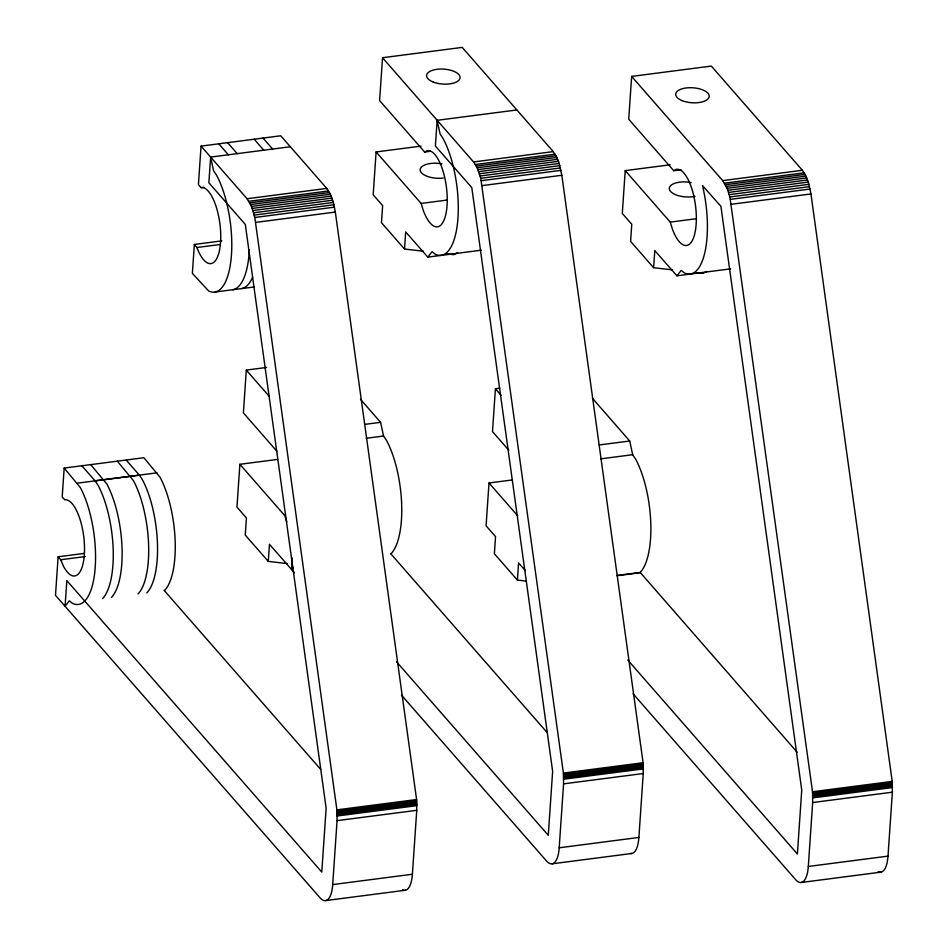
<?xml version="1.0" encoding="UTF-8"?>
<svg xmlns="http://www.w3.org/2000/svg" width="948" height="948" viewBox="0 0 948 948"><rect width="100%" height="100%" fill="white"/><g stroke="black" fill="none" stroke-linecap="round" stroke-linejoin="round"><path stroke-width="1.42" d="M84.206 553.407L58.124 556.796L55.494 595.332L320.021 897.78A28.772 10.511 82.6 0 0 332.701 884.579L337.061 820.648L336.896 809.853L254.799 217.483L251.504 206.415L247.061 198.736L201.047 146.111L280.738 135.777L326.752 188.403L330.378 194.222L333.364 202.445L335.331 212.068L416.587 799.531L416.753 810.315L412.392 874.246A28.772 10.511 82.6 0 1 402.604 889.805M401.537 695.204L546.522 860.985A28.772 10.511 82.6 0 0 559.202 847.785L563.562 783.854L563.396 773.07L480.766 178.295L477.188 167.76L473.55 161.942L382.53 57.733L462.221 47.4L553.241 151.609L556.879 157.427L559.202 163.423L561.832 175.273L643.088 762.737L643.254 773.521L638.893 837.451A28.772 10.511 82.6 0 1 630.527 853.473M633.145 693.853L795.645 879.661A28.772 10.511 82.6 0 0 808.312 866.46L812.673 802.529L812.519 791.746L729.889 196.971L727.128 188.308L722.672 180.618L631.641 76.409L711.332 66.076L802.364 170.284L805.136 174.396L808.312 182.099L810.955 193.949L892.21 781.413L892.364 792.196L888.003 856.127A28.772 10.511 82.6 0 1 878.215 871.686M164.573 590.533A67.142 24.541 82.6 0 0 159.987 477.164L143.859 457.73L64.168 468.063L62.201 496.989L64.76 499.786A38.406 14.03 82.6 0 1 84.502 550.658A38.406 14.03 82.6 0 1 63.445 566.157L60.708 559.747L58.124 556.796M221.879 240.887L194.34 244.454L192.373 273.38L208.619 290.953A67.142 24.541 82.6 0 0 231.466 254.657A67.142 24.541 82.6 0 0 216.523 175.143L213.596 170.806L210.634 157.095L290.325 146.762M201.047 146.111L198.416 184.647L201 187.597L204.164 187.929A38.406 14.03 82.6 0 1 220.209 245.852A38.406 14.03 82.6 0 1 196.888 247.499L194.34 244.454M210.634 157.095L208.88 182.786L245.307 224.427L326.136 808.158L321.775 872.077L66.834 580.579L65.08 606.282L69.346 600.831L72.404 603.319A67.142 24.541 82.6 0 0 95.238 567.011A67.142 24.541 82.6 0 0 80.296 487.497L64.168 468.063M277.551 459.413L239.88 464.295L236.964 507.121L246.421 517.94L245.259 535.075L268.284 561.394L287.137 563.562M266.589 367.457L246.302 370.087L243.387 412.913L276.911 451.248M268.284 561.394L269.445 544.271L294.508 572.817M292.363 558.064L291.581 569.487L293.288 567.307M421.019 146.122L376.107 151.941L373.18 194.767L382.648 205.586L381.475 222.709L404.512 249.04L423.365 251.208M382.53 57.733L379.603 100.559L424.633 152.036L430.428 151.289M404.512 249.04L405.673 231.916L427.809 257.121L481.418 250.177M516.826 109.968L437.135 120.301L435.381 145.992L471.808 187.633L552.637 771.364L548.276 835.295L396.477 661.728M512.181 479.972L489.002 482.982L486.075 525.796L495.543 536.615L494.37 553.75L517.407 580.081L526.104 581.077M499.774 388.206L495.425 388.763L492.498 431.589L508.792 450.217M517.407 580.081L518.568 562.946L525.311 570.625M670.141 164.798L625.218 170.616L622.303 213.442L631.771 224.261L630.598 241.385L653.622 267.715L672.476 269.884M631.641 76.409L628.725 119.235L673.755 170.711L680.996 169.775M653.622 267.715L654.795 250.592L676.931 275.809L730.541 268.853M797.138 752.226L640.196 572.426A67.142 24.541 82.6 0 0 635.598 459.057L632.683 454.708L629.721 441.01L592.358 398.196M427.809 257.121L432.075 251.67L435.12 254.171A67.142 24.541 82.6 0 0 457.967 217.862A67.142 24.541 82.6 0 0 443.012 138.349L440.097 134.012L437.135 120.301M676.931 275.809L681.185 270.358L684.243 272.846A67.142 24.541 82.6 0 0 702.504 185.607L720.918 206.32L801.747 790.04L797.386 853.97L627.754 659.998M424.633 152.036L426.92 150.744A38.406 14.03 82.6 0 1 447.101 204.685A38.406 14.03 82.6 0 1 423.389 210.717L421.137 203.429L376.107 151.941M673.755 170.711L676.043 169.419A38.406 14.03 82.6 0 1 696.211 223.361A38.406 14.03 82.6 0 1 672.511 229.392L670.248 222.105L625.218 170.616M457.611 252.701L453.819 254.692L446.567 253.863M706.734 271.377L702.93 273.368L695.678 272.538M201 187.597L203.903 187.218M473.55 161.942L553.241 151.609M475.422 164.502L555.113 154.168M476.323 166.054L556.014 155.721M477.188 167.76L556.879 157.427M247.061 198.736L326.752 188.403M478.005 169.633L557.697 159.3M248.921 201.296L328.612 190.963M478.787 171.635L558.479 161.302M249.822 202.848L329.513 192.515M479.498 173.757L559.202 163.423M250.687 204.555L330.378 194.222M480.162 175.984L559.853 165.651M251.504 206.415L331.196 196.094M480.766 178.295L560.458 167.962M252.287 208.418L331.978 198.085M481.3 180.689L560.991 170.356M253.009 210.539L332.701 200.218M253.673 212.779L333.364 202.445M254.265 215.089L333.957 204.756M482.141 185.607L561.832 175.273M254.799 217.483L334.49 207.15M255.64 222.401L335.331 212.068M421.137 203.429L447.219 200.04M196.888 247.499L220.078 244.501M722.672 180.618L802.364 170.284M724.545 183.177L804.236 172.844M725.445 184.73L805.136 174.396M726.298 186.448L805.99 176.115M727.128 188.308L806.819 177.975M727.898 190.311L807.589 179.978M728.621 192.432L808.312 182.099M729.285 194.66L808.976 184.327M729.889 196.971L809.58 186.649M730.422 199.364L810.113 189.031M731.264 204.282L810.955 193.949M670.248 222.105L696.33 218.727M215.184 291.996L254.325 286.948M364.66 424.396L380.598 422.334L383.561 436.033L386.488 440.382A67.142 24.541 82.6 0 1 391.074 553.739M366.177 438.284L383.561 436.033M77.369 483.16L157.06 472.827M599.29 444.956L629.721 441.01M600.807 458.844L632.683 454.708M60.708 559.747L85.332 556.547M617.006 575.424L640.196 572.426M616.994 575.756L640.173 572.746M563.396 773.07L643.088 762.737M563.491 774.315L643.194 763.981M563.574 775.547L643.265 765.214M563.633 776.779L643.325 766.446M563.681 778L643.372 767.667M563.693 779.197L643.384 768.875M336.896 809.853L416.587 799.531M337.002 811.097L416.693 800.764M337.073 812.341L416.776 802.008M563.562 783.854L643.254 773.521M337.144 813.574L416.836 803.24M337.18 814.782L416.871 804.449M337.192 815.991L416.883 805.658M337.061 820.648L416.753 810.315M812.519 791.746L892.21 781.413M812.614 792.99L892.305 782.657M812.697 794.223L892.388 783.889M812.756 795.455L892.447 785.122M812.792 796.675L892.483 786.342M812.815 797.884L892.506 787.551M812.673 802.529L892.364 792.196M559.202 847.785L638.893 837.451M332.701 884.579L412.392 874.246M552.222 863.794L631.913 853.461M325.721 900.576L405.412 890.243M808.312 866.46L888.003 856.127M801.333 882.47L881.024 872.136M81.895 465.776L95.025 480.802L139.368 475.149L142.283 479.498A67.142 24.529 82.6 0 1 146.857 592.856M489.002 482.982L517.738 515.842M390.54 553.49L547.197 732.614M239.88 464.295L284.91 515.783L286.794 521.85M117.303 461.178L133.419 480.612A67.142 24.541 82.6 0 1 138.017 593.981M90.735 464.627L106.863 484.061A67.142 24.541 82.6 0 1 111.449 597.418M164.04 590.272L320.708 769.409M495.425 388.763L501.172 395.352M263.046 138.088L272.633 149.073M254.183 139.226L263.769 150.211M227.615 142.662L237.201 153.647M218.775 143.823L228.361 154.808M360.489 399.274L380.598 422.334M246.302 370.087L269.291 396.442M126.167 460.053L139.368 475.149M95.025 480.802L98.011 485.234A67.154 24.529 82.6 0 1 102.585 598.603M249.348 249.751A67.142 24.541 82.6 0 1 232.9 289.721M252.571 277.278A67.142 24.541 82.6 0 1 241.74 288.559M695.014 196.26A16.791 7.489 3.9 0 1 669.43 189.493A16.791 7.489 3.9 0 1 691.128 182.561M443.297 178.046A16.791 7.489 3.9 0 1 420.189 170.154A16.791 7.489 3.9 0 1 442.005 163.886M682.228 100.666A16.791 7.501 3.9 0 0 709.068 97.182A16.791 7.501 3.9 0 0 686.091 87.974A16.791 7.501 3.9 0 0 682.228 100.666M433.118 81.99A16.791 7.501 3.9 0 0 459.946 78.506A16.791 7.501 3.9 0 0 436.969 69.299A16.791 7.501 3.9 0 0 433.118 81.99"/></g></svg>
